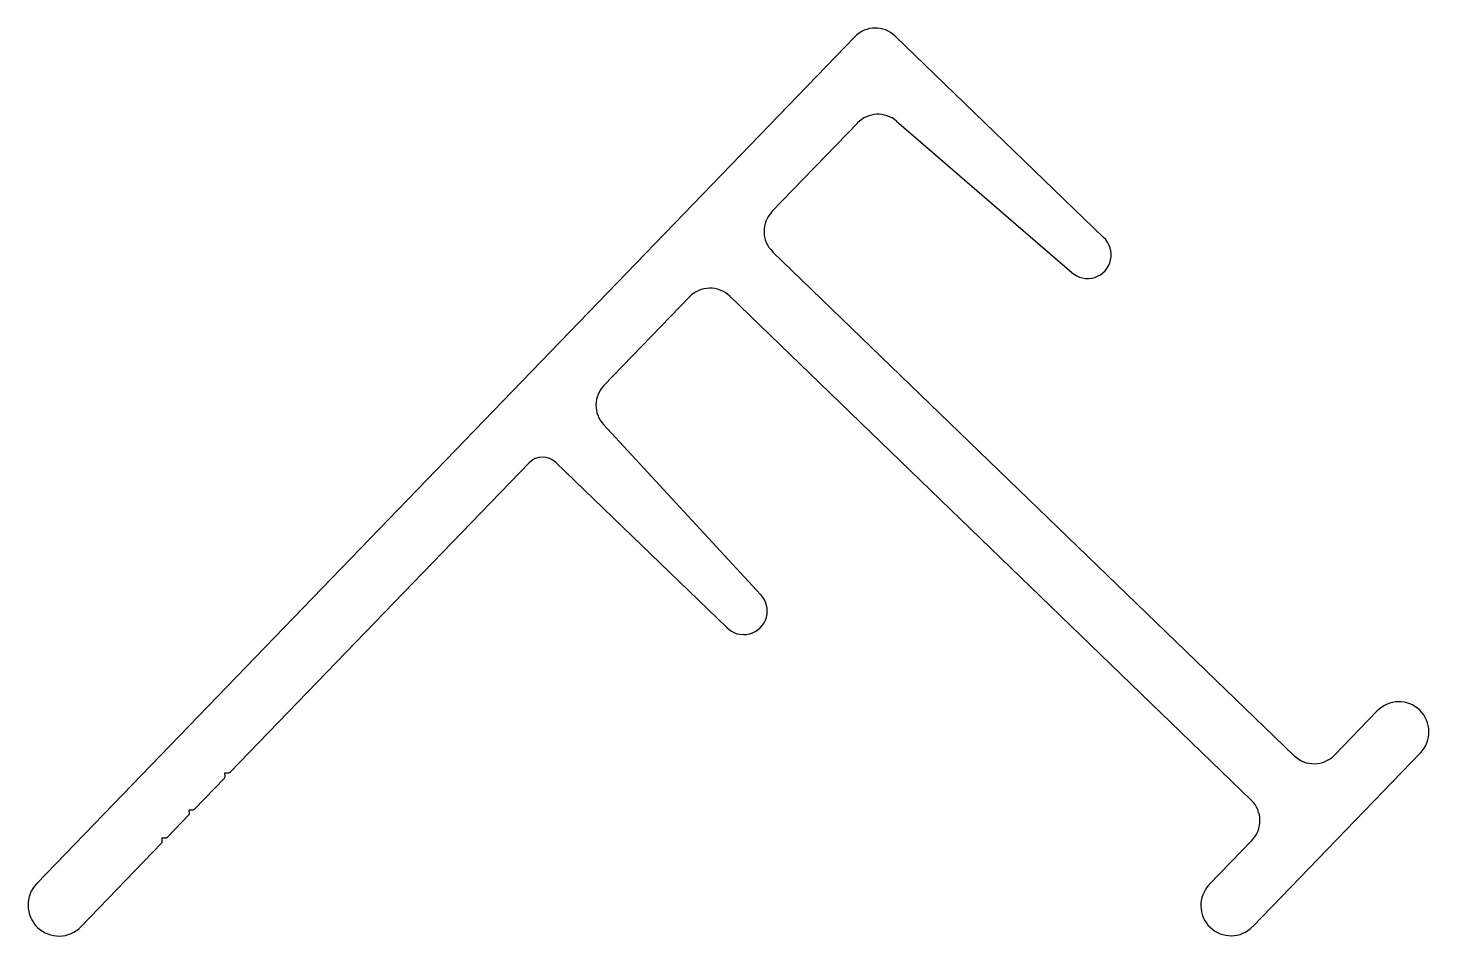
# Model space of a CAD drawing. Extents: x -68 to 80, y 12 to 107.
import ezdxf

# ---------------------------------------------------------------- set-up
doc = ezdxf.new("R2010")
doc.units = 0
doc.layers.get('0').update_dxf_attribs({"linetype": 'CONTINUOUS'})

msp = doc.modelspace()

# ---------------------------------------------------------------- linework, layer by layer
for p, q in [((19.12, 106.43), (-66.96, 17.34)), ((45.28, 85.32), (23.36, 106.5)), ((10.4, 88.05), (19.39, 97.35)), ((23.51, 97.54), (41.93, 81.64)), ((45.28, 85.32), (45.28, 85.32)), ((65.34, 30.79), (10.47, 83.81)), ((41.93, 81.64), (41.93, 81.64)), ((-7.28, 69.75), (1.71, 79.06)), ((5.95, 79.13), (60.82, 26.12)), ((9.2, 47.77), (-7.32, 65.63)), ((-46.59, 29.07), (-15.15, 61.6)), ((-12.33, 61.65), (5.64, 44.29)), ((9.19, 47.77), (9.2, 47.77)), ((5.64, 44.29), (5.64, 44.29)), ((74.06, 35.51), (69.58, 30.87)), ((60.98, 12.82), (78.63, 31.09)), ((-50.34, 25.19), (-47.2, 28.44)), ((-47.15, 29), (-46.73, 29.01)), ((-47.14, 28.58), (-47.15, 29)), ((-50.89, 24.7), (-50.9, 25.12)), ((-50.9, 25.12), (-50.48, 25.12)), ((-53.21, 22.22), (-50.95, 24.56)), ((-53.77, 22.15), (-53.35, 22.16)), ((-53.76, 21.73), (-53.77, 22.15)), ((-62.28, 12.83), (-53.82, 21.59)), ((60.89, 21.88), (56.41, 17.24))]:
    msp.add_line(p, q)
for centre, radius, start, end in [((21.27, 104.34), 3, 45.9838, 135.9838), ((21.55, 95.27), 3, 49.2081, 135.9838), ((12.56, 85.96), 3, 135.9838, 225.9838), ((43.6, 83.48), 2.49, 227.5924, 47.5924), ((3.87, 76.97), 3, 45.9838, 135.9838), ((-5.12, 67.67), 3, 135.9838, 222.7595), ((-13.72, 60.21), 2, 45.9838, 135.9838), ((7.42, 46.03), 2.49, 224.3753, 44.3753), ((76.35, 33.3), 3.17, 315.9838, 135.9838), ((67.42, 32.95), 3, 225.9838, 315.9838), ((-47.34, 28.58), 0.203, 315.9838, 0.9838), ((-46.73, 29.21), 0.203, 270.9838, 315.9838), ((-50.49, 25.33), 0.203, 270.9838, 315.9838), ((58.74, 23.96), 3, 315.9838, 45.9838), ((-51.1, 24.7), 0.203, 315.9838, 0.9838), ((-53.35, 22.36), 0.203, 270.9838, 315.9838), ((-53.96, 21.73), 0.203, 315.9838, 0.9838), ((-64.62, 15.08), 3.25, 135.9838, 315.9838), ((58.69, 15.03), 3.17, 135.9838, 315.9838)]:
    msp.add_arc(centre, radius, start, end)

doc.saveas('drawing.dxf')
